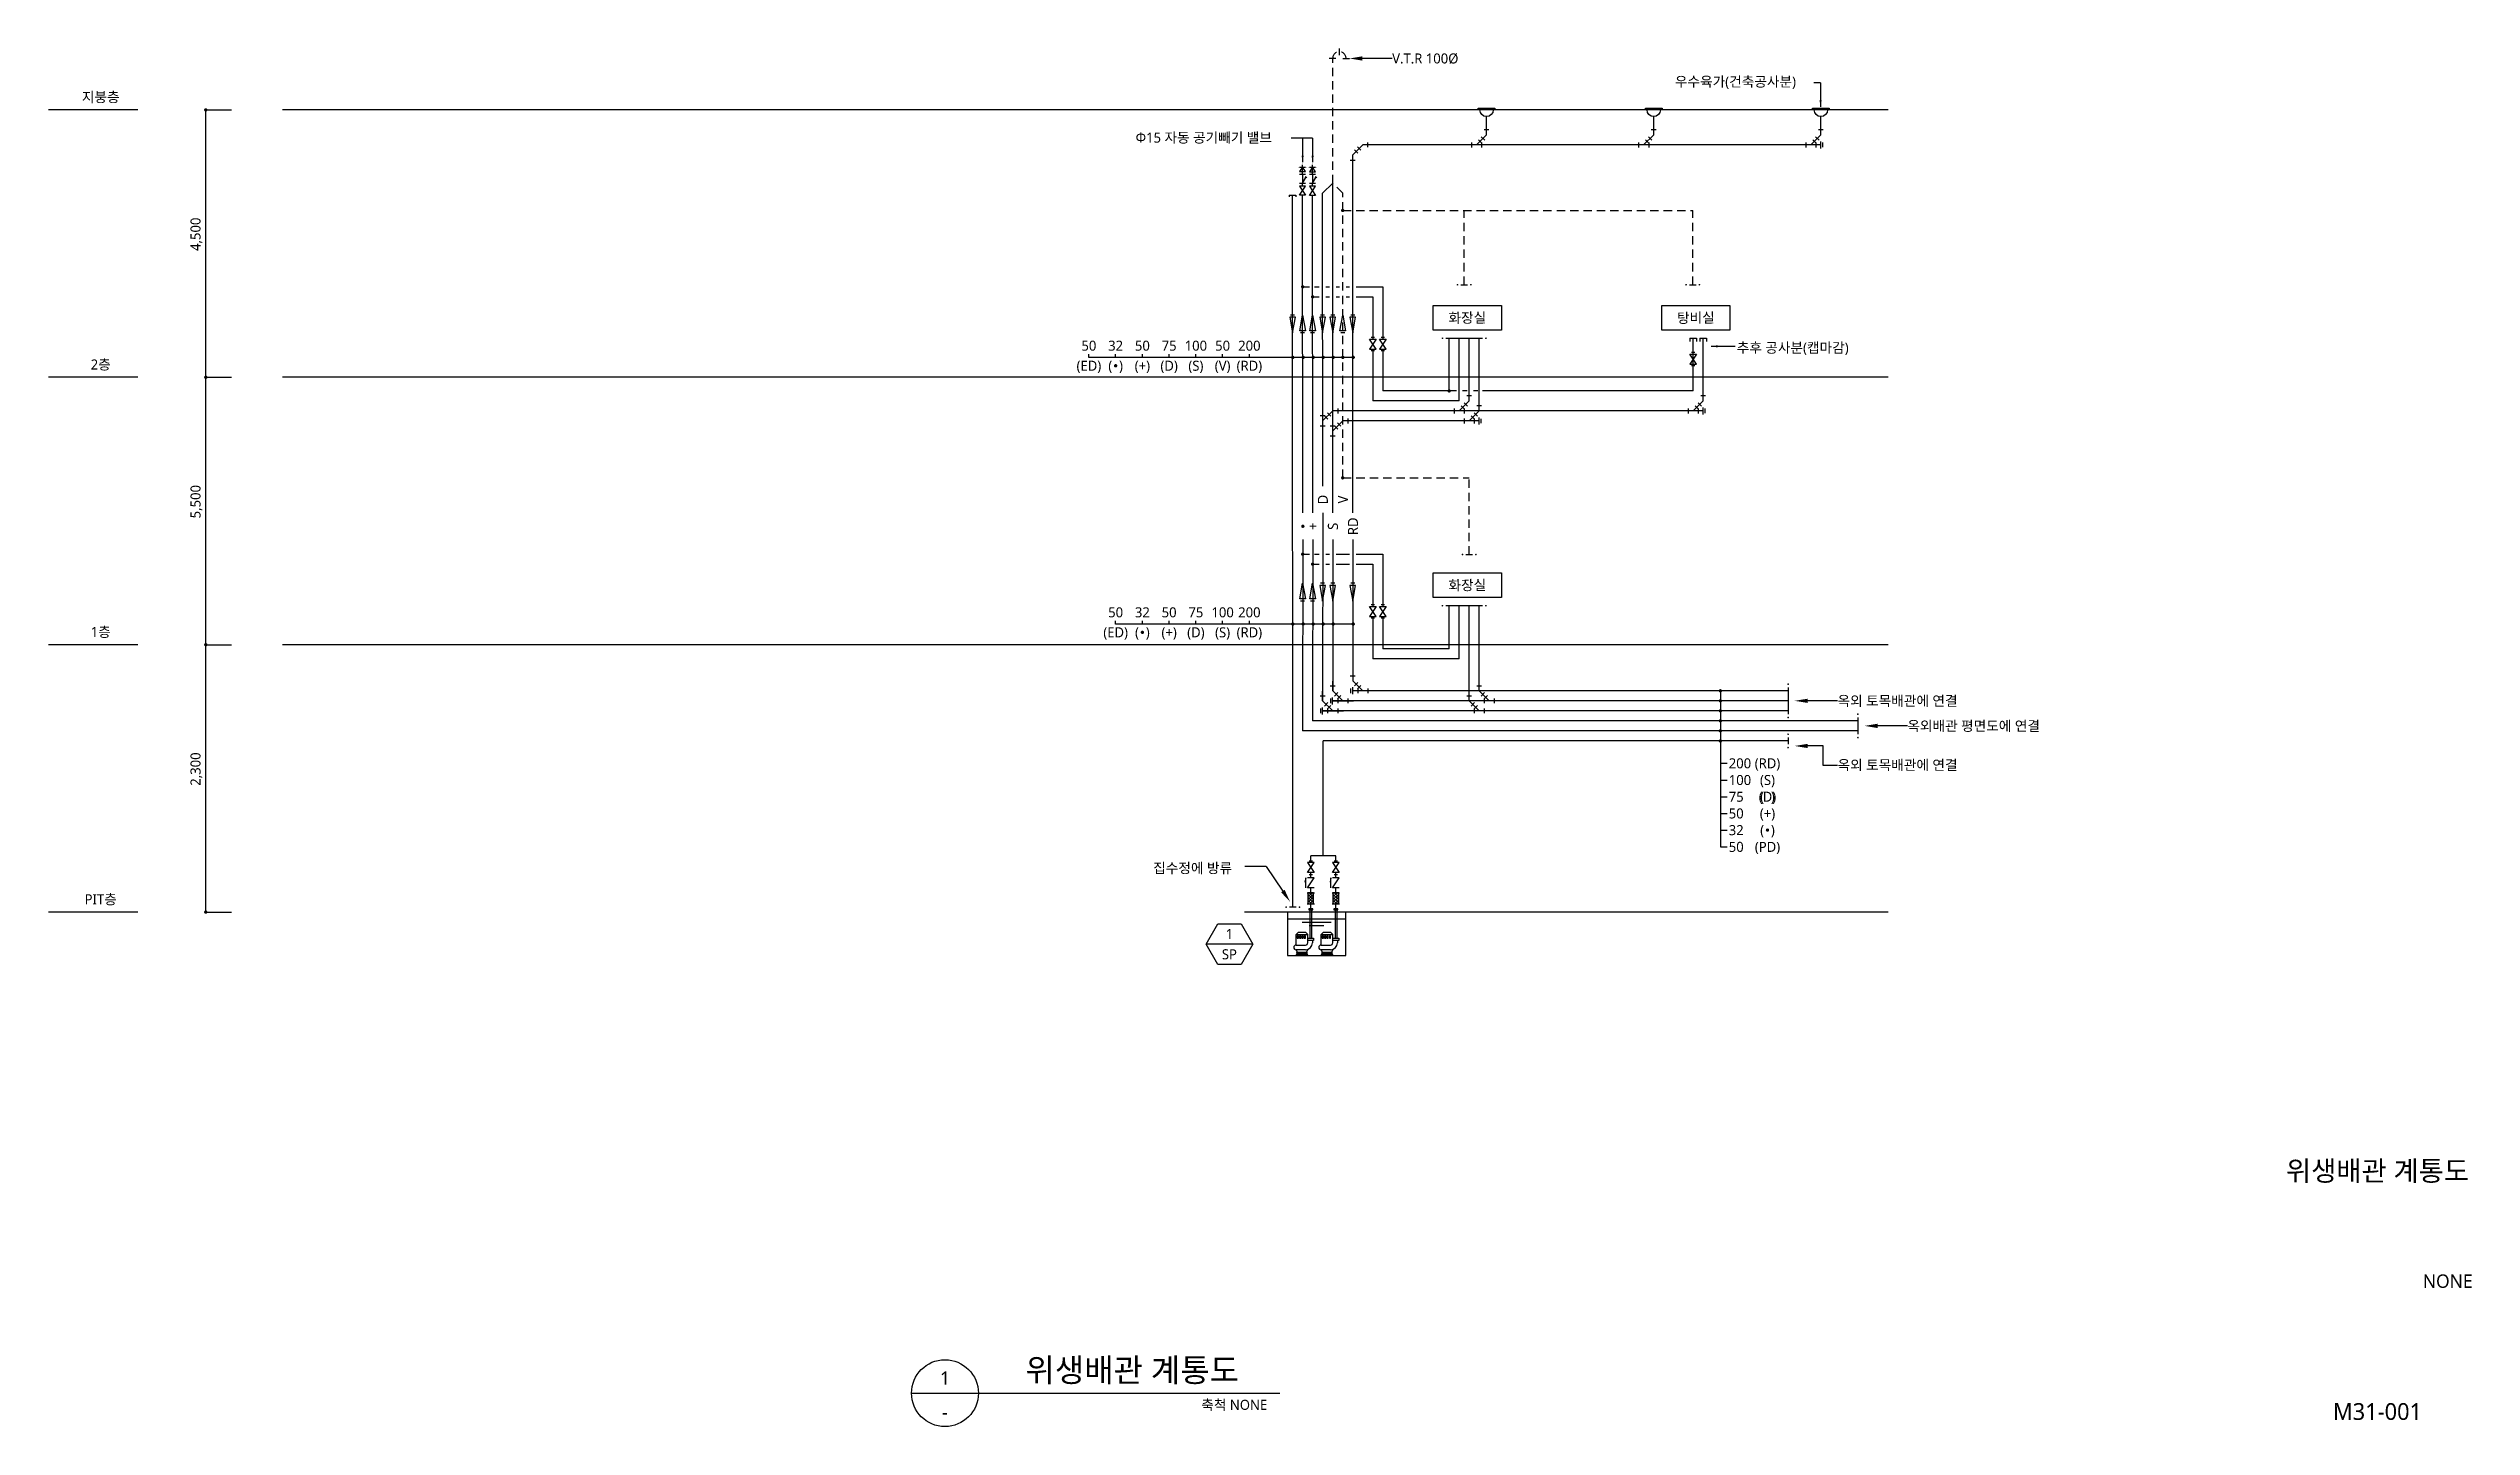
# Model space of a CAD drawing. Header units: millimetres. Extents: x 10577 to 11302, y 9897 to 10309.
import ezdxf
from ezdxf.enums import TextEntityAlignment as Align

# ---------------------------------------------------------------- set-up
doc = ezdxf.new("R2010")
doc.units = ezdxf.units.MM
doc.linetypes.add('H8', pattern=[4, 2.5, -1.5])
for name, color, linetype in [('AA-MKXS', 3, 'Continuous'), ('DI', 1, 'Continuous'), ('EQ', 11, 'Continuous'), ('LG-장비번호', 7, 'Continuous'), ('PIPE', 3, 'Continuous'), ('SD', 4, 'Continuous'), ('TE', 2, 'Continuous'), ('TEXT', 2, 'Continuous'), ('V', 7, 'H8')]:
    doc.layers.add(name, color=color, linetype=linetype)
doc.styles.add('LG전자', font='')
doc.styles.add('sunjin', font='')
doc.styles.add('맑은고딕', font='malgun.ttf')
doc.styles.add('스타일1', font='malgun.ttf')
doc.styles.get('LG전자').set_extended_font_data('Malgun Gothic')
doc.styles.get('sunjin').set_extended_font_data('Malgun Gothic')

# ---------------------------------------------------------------- blocks, each defined once
blk = doc.blocks.new('A$C3B744738')
at = {"layer": 'SD', "color": 2}
blk.add_line((5.32, 0.22), (5.32, 1.42), dxfattribs=at)
blk.add_lwpolyline([(4.7, 1.65), (0, 0.82), (4.7, 0)], close=True, dxfattribs=at)
blk = doc.blocks.new('A$C157C1C89')
at = {"layer": 'SD', "color": 2}
for p, q in [((0, 1.27), (1.01, 2.28)), ((0.07, 1.43), (0.07, 0)), ((3.07, 1.43), (3.07, 0))]:
    blk.add_line(p, q, dxfattribs=at)
blk = doc.blocks.new('A$C08061792')
at = {"layer": 'SD', "color": 2}
for p, q in [((0, 3.07), (1.43, 3.07)), ((2.28, 1.01), (1.27, 0))]:
    blk.add_line(p, q, dxfattribs=at)
blk = doc.blocks.new('A$C3715618A')
at = {"layer": 'SD', "color": 2}
for p, q in [((0, 0.36), (0, 1.73)), ((0.55, 0), (0.55, 2.09))]:
    blk.add_line(p, q, dxfattribs=at)
blk = doc.blocks.new('A$C4AF750F6')
at = {"layer": 'PIPE', "color": 2}
for p, q in [((1.5, 4), (0.5, 4)), ((1.5, 0), (0.5, 0))]:
    blk.add_line(p, q, dxfattribs=at)
blk.add_lwpolyline([(0, 0.5), (2, 0.5), (0, 3.5), (2, 3.5)], close=True, dxfattribs=at)
blk = doc.blocks.new('A$C218031D8')
at = {"layer": 'SD', "color": 2}
blk.add_lwpolyline([(0, 2), (5, 2), (5, 2.5), (0, 2.5)], close=True, dxfattribs=at)
blk.add_arc((2.5, 2), 2, 180, 0, dxfattribs=at)
blk = doc.blocks.new('설명 화살표')
at = {"layer": 'DI', "color": 1}
blk.add_solid([(-32, -194), (32, -194), (0, 0)], dxfattribs=at)
blk = doc.blocks.new('A$C2A301FD2')
at = {"layer": 'PIPE', "color": 2}
for p, q in [((0.37, 8.43), (2.17, 8.43)), ((1.27, 6.33), (1.27, 9.12)), ((0.37, 6.33), (2.17, 6.33)), ((0.37, 3.63), (2.17, 3.63)), ((1.27, 6.33), (1.27, 3.63)), ((1.27, 3.63), (2.27, 5.37)), ((1.27, 2.7), (1.27, 3.63)), ((2.49, 5.24), (2.06, 5.49))]:
    blk.add_line(p, q, dxfattribs=at)
at = {"layer": 'PIPE', "color": 2, "const_width": 0.075}
for points in [[(0.04, 8.43, 1), (0.11, 8.43, 1)], [(1.31, 9.42, -1), (1.24, 9.42, -1)], [(2.51, 8.43, -1), (2.44, 8.43, -1)]]:
    blk.add_lwpolyline(points, format="xyb", close=True, dxfattribs=at)
at = {"layer": 'PIPE', "color": 2}
blk.add_lwpolyline([(1.27, 8.43), (1.27, 8.43), (0.37, 7.08), (2.17, 7.08), (1.27, 8.43)], dxfattribs=at)
blk.add_lwpolyline([(2.17, 0), (0.37, 0), (2.17, 2.7), (0.37, 2.7)], close=True, dxfattribs=at)
blk = doc.blocks.new('A$C5EEC7E17')
at = {"layer": 'EQ'}
for p, q in [((4.85, 13.65), (4.85, 5.25)), ((5.35, 13.65), (5.35, 5.25)), ((0.7, 6.3), (1.4, 7)), ((0.7, 3.15), (0.7, 6.3)), ((0.7, 6.3), (4.2, 6.3)), ((0.7, 3.15), (3.5, 3.15)), ((3.5, 1.75), (0.7, 1.75)), ((0.7, 1.75), (1.05, 1.05)), ((1.05, 1.05), (3.85, 1.05)), ((1.4, 7), (3.5, 7)), ((3.5, 7), (4.2, 6.3)), ((3.85, 1.05), (4.2, 1.75)), ((4.2, 3.85), (4.2, 6.3)), ((4.2, 1.75), (4.2, 1.87)), ((5.6, 4.55), (5.6, 3.85))]:
    blk.add_line(p, q, dxfattribs=at)
at = {"layer": 'EQ', "color": 1}
for p, q in [((1.05, 0.7), (1.05, 0)), ((1.4, 0.7), (1.4, 0)), ((1.75, 0.7), (1.75, 0)), ((2.1, 0.7), (2.1, 0)), ((2.45, 0.7), (2.45, 0)), ((2.8, 0.7), (2.8, 0)), ((3.15, 0.7), (3.15, 0)), ((3.5, 0.7), (3.5, 0)), ((3.85, 0.7), (3.85, 0))]:
    blk.add_line(p, q, dxfattribs=at)
at = {"layer": 'EQ', "linetype": 'Continuous'}
blk.add_lwpolyline([(4.5, 13.65), (5.7, 13.65), (5.7, 14), (4.5, 14)], close=True, dxfattribs=at)
at = {"layer": 'EQ'}
blk.add_lwpolyline([(0.7, 0), (1.05, 0.7), (3.85, 0.7), (4.2, 0)], close=True, dxfattribs=at)
at = {"layer": 'EQ', "color": 1}
for points in [[(1.05, 5.25), (1.4, 5.25), (1.4, 5.95), (1.05, 5.95)], [(1.75, 5.25), (2.1, 5.25), (2.1, 5.95), (1.75, 5.95)], [(2.45, 5.25), (2.8, 5.25), (2.8, 5.95), (2.45, 5.95)], [(3.15, 5.25), (3.5, 5.25), (3.5, 5.95), (3.15, 5.95)]]:
    blk.add_lwpolyline(points, close=True, dxfattribs=at)
at = {"layer": 'EQ'}
blk.add_lwpolyline([(4.2, 5.25), (5.95, 5.25), (5.95, 4.55), (4.2, 4.55)], dxfattribs=at)
for centre, radius, start, end in [((0.7, 2.45), 0.7, 90, 270), ((1.05, 0.88), 0.175, 90, 270), ((3.5, 3.85), 0.7, 270, 0), ((3.5, 3.85), 2.1, 270, 0), ((3.85, 0.88), 0.175, 270, 90)]:
    blk.add_arc(centre, radius, start, end, dxfattribs=at)
blk = doc.blocks.new('A$C58BC384F')
at = {"layer": 'EQ'}
for p, q in [((0, 3.3), (2.2, 3.3)), ((0.24, 3.3), (0.24, 0)), ((1.96, 3.3), (0.24, 3.3)), ((1.96, 0), (1.96, 3.3)), ((0, 0), (2.2, 0)), ((0.24, 0), (1.96, 0))]:
    blk.add_line(p, q, dxfattribs=at)
at = {"layer": 'EQ', "color": 1}
for p, q in [((1.48, 3.3), (0.24, 2.06)), ((0.62, 3.3), (0.24, 2.93)), ((1.96, 2.91), (0.24, 1.2)), ((1.96, 1.13), (0.24, 2.84)), ((1.96, 2.04), (0.24, 0.33)), ((1.96, 0.26), (0.24, 1.97)), ((1.35, 0), (0.24, 1.11)), ((0.49, 0), (0.24, 0.24)), ((1.96, 1.99), (0.65, 3.3)), ((1.96, 1.18), (0.78, 0)), ((1.96, 2.85), (1.51, 3.3)), ((1.96, 0.32), (1.64, 0))]:
    blk.add_line(p, q, dxfattribs=at)
blk = doc.blocks.new('A$C0B2C0618')
at = {"layer": 'EQ'}
for p, q in [((0.5, 4), (1.5, 4)), ((0.5, 0), (1.5, 0))]:
    blk.add_line(p, q, dxfattribs=at)
blk.add_lwpolyline([(2, 3.5), (0, 3.5), (2, 0.5), (0, 0.5)], close=True, dxfattribs=at)
blk = doc.blocks.new('A$C16CA26F1')
at = {"layer": 'EQ', "color": 1}
blk.add_lwpolyline([(0.29, 0), (0.29, 3), (0, 1.68)], dxfattribs=at)
at = {"layer": 'EQ'}
blk.add_lwpolyline([(2.75, 0), (0.75, 0), (2.75, 3), (0.75, 3)], dxfattribs=at)
blk = doc.blocks.new('A$C3A3417BA')
at = {"layer": 'EQ', "color": 3}
for p, q in [((7, 27.8), (7, 29.8)), ((14.5, 29.8), (7, 29.8)), ((14.5, 27.8), (14.5, 29.8)), ((7, 23.3), (7, 24.8)), ((14.5, 23.3), (14.5, 24.8)), ((7, 18.8), (7, 20.3)), ((7, 14), (7, 15.5)), ((14.5, 18.8), (14.5, 20.3)), ((14.5, 14), (14.5, 15.5))]:
    blk.add_line(p, q, dxfattribs=at)
at = {"layer": 'EQ', "color": 1}
for p, q in [((0, 11), (17.5, 11)), ((4.38, 10), (13.12, 10)), ((6.56, 9), (10.94, 9))]:
    blk.add_line(p, q, dxfattribs=at)
blk.add_lwpolyline([(17.5, 0), (17.5, 13), (0, 13), (0, 0)], close=True, dxfattribs=at)
at = {"layer": 'EQ'}
for name, p in [('A$C16CA26F1', (5.25, 20.3)), ('A$C0B2C0618', (6, 24.3)), ('A$C16CA26F1', (12.75, 20.3)), ('A$C0B2C0618', (13.5, 24.3)), ('A$C58BC384F', (5.9, 15.5)), ('A$C58BC384F', (13.4, 15.5)), ('A$C5EEC7E17', (1.9, 0)), ('A$C5EEC7E17', (9.4, 0))]:
    blk.add_blockref(name, p, dxfattribs=at)

msp = doc.modelspace()

# ---------------------------------------------------------------- linework, layer by layer
at = {"layer": 'AA-MKXS', "color": 7}
msp.add_line((10834.97, 9906.73), (10945.17, 9906.73), dxfattribs=at)
msp.add_circle((10844.97, 9906.73), 10, dxfattribs=at)
at = {"layer": 'DI'}
for p, q in [((10888.03, 10216.6), (10888.03, 10217.6)), ((10967.1, 10216.6), (10888.03, 10216.6)), ((10896.03, 10216.6), (10896.03, 10217.6)), ((10904.03, 10216.6), (10904.03, 10217.6)), ((10912.03, 10216.6), (10912.03, 10217.6)), ((10920.03, 10216.6), (10920.03, 10217.6)), ((10928.03, 10216.6), (10928.03, 10217.6)), ((10936.03, 10216.6), (10936.03, 10217.6)), ((10896.03, 10136.83), (10896.03, 10137.83)), ((10967.1, 10136.83), (10896.03, 10136.83)), ((10904.03, 10136.83), (10904.03, 10137.83)), ((10912.03, 10136.83), (10912.03, 10137.83)), ((10920.03, 10136.83), (10920.03, 10137.83)), ((10928.03, 10136.83), (10928.03, 10137.83)), ((10936.03, 10136.83), (10936.03, 10137.83)), ((11076.92, 10116.85), (11076.92, 10070.16)), ((11076.92, 10095.16), (11078.92, 10095.16)), ((11076.92, 10090.16), (11078.92, 10090.16)), ((11076.92, 10085.16), (11078.92, 10085.16)), ((11076.92, 10080.16), (11078.92, 10080.16)), ((11076.92, 10075.16), (11078.92, 10075.16)), ((11076.92, 10070.16), (11078.92, 10070.16)), ((10941.08, 10064.33), (10934.65, 10064.33))]:
    msp.add_line(p, q, dxfattribs=at)
for points in [[(10978.74, 10306.03), (10969.84, 10306.03)], [(11111.95, 10113.85), (11103.06, 10113.85)], [(11132.84, 10106.35), (11123.94, 10106.35)], [(11111.95, 10094.53), (11107.67, 10094.53), (11107.67, 10100.35), (11103.06, 10100.35)], [(10941.08, 10064.33), (10946.04, 10056.95)]]:
    msp.add_lwpolyline(points, dxfattribs=at)
at = {"layer": 'DI', "const_width": 0.5}
for points in [[(10623.87, 10290.39, 1), (10623.87, 10290.89, 1)], [(10963.95, 10260.31, 1), (10963.95, 10260.81, 1)], [(10951.98, 10237.47, 1), (10951.98, 10237.97, 1)], [(10954.95, 10234.47, 1), (10954.95, 10234.97, 1)], [(10949, 10216.35, 1), (10949, 10216.85, 1)], [(10952.11, 10216.35, 1), (10952.11, 10216.85, 1)], [(10955.1, 10216.35, 1), (10955.1, 10216.85, 1)], [(10958.1, 10216.35, 1), (10958.1, 10216.85, 1)], [(10961.1, 10216.35, 1), (10961.1, 10216.85, 1)], [(10963.99, 10216.35, 1), (10963.99, 10216.85, 1)], [(10967.1, 10216.35, 1), (10967.1, 10216.85, 1)], [(10623.87, 10210.39, 1), (10623.87, 10210.89, 1)], [(10995.79, 10206.33, 1), (10995.79, 10206.83, 1)], [(10963.95, 10180.31, 1), (10963.95, 10180.81, 1)], [(10951.98, 10157.47, 1), (10951.98, 10157.97, 1)], [(10954.95, 10154.47, 1), (10954.95, 10154.97, 1)], [(10949.02, 10136.58, 1), (10949.02, 10137.08, 1)], [(10952.11, 10136.59, 1), (10952.11, 10137.09, 1)], [(10955.1, 10136.58, 1), (10955.1, 10137.08, 1)], [(10958.1, 10136.58, 1), (10958.1, 10137.08, 1)], [(10961.1, 10136.58, 1), (10961.1, 10137.08, 1)], [(10967.1, 10136.58, 1), (10967.1, 10137.08, 1)], [(10623.87, 10130.39, 1), (10623.87, 10130.89, 1)], [(11076.67, 10116.85, 1), (11077.17, 10116.85, 1)], [(11076.67, 10113.85, 1), (11077.17, 10113.85, 1)], [(11076.67, 10110.85, 1), (11077.17, 10110.85, 1)], [(11076.67, 10107.85, 1), (11077.17, 10107.85, 1)], [(11076.67, 10104.85, 1), (11077.17, 10104.85, 1)], [(11076.67, 10101.85, 1), (11077.17, 10101.85, 1)], [(10623.87, 10050.39, 1), (10623.87, 10050.89, 1)]]:
    msp.add_lwpolyline(points, format="xyb", close=True, dxfattribs=at)
at = {"layer": 'LG-장비번호', "color": 8, "ltscale": 2}
for p, q in [((10603.56, 10290.64), (10576.82, 10290.64)), ((11127.07, 10290.64), (10646.87, 10290.64)), ((10603.56, 10210.64), (10576.82, 10210.64)), ((11127.07, 10210.64), (10646.87, 10210.64)), ((10603.56, 10130.64), (10576.82, 10130.64)), ((11127.07, 10130.64), (10646.87, 10130.64)), ((10603.56, 10050.64), (10576.82, 10050.64)), ((11127.07, 10050.64), (10934.57, 10050.64))]:
    msp.add_line(p, q, dxfattribs=at)
at = {"layer": 'LG-장비번호', "color": 1, "ltscale": 2}
for points in [[(10991.04, 10232.11), (11011.42, 10232.11), (11011.42, 10224.79), (10991.04, 10224.79)], [(11059.4, 10232.11), (11079.78, 10232.11), (11079.78, 10224.79), (11059.4, 10224.79)], [(10991.04, 10152.11), (11011.42, 10152.11), (11011.42, 10144.79), (10991.04, 10144.79)]]:
    msp.add_lwpolyline(points, close=True, dxfattribs=at)
at = {"layer": 'PIPE', "color": 1}
for p, q in [((10623.87, 10210.64), (10623.87, 10290.64)), ((10623.87, 10290.64), (10631.61, 10290.64)), ((10999.29, 10238.34), (11001.29, 10238.34)), ((11067.65, 10238.34), (11069.65, 10238.34)), ((10994.79, 10222.32), (11005.79, 10222.32)), ((10623.87, 10130.64), (10623.87, 10210.64)), ((10623.87, 10210.64), (10631.61, 10210.64)), ((11000.79, 10157.6), (11002.79, 10157.6)), ((10994.79, 10142.32), (11005.79, 10142.32)), ((10623.87, 10130.64), (10631.61, 10130.64)), ((10623.87, 10050.64), (10623.87, 10130.64)), ((11097.17, 10117.85), (11097.17, 10109.85)), ((11118.05, 10108.85), (11118.05, 10103.85)), ((11097.17, 10102.85), (11097.17, 10100.85)), ((10623.87, 10050.64), (10631.61, 10050.64)), ((10950.03, 10052.14), (10948.03, 10052.14))]:
    msp.add_line(p, q, dxfattribs=at)
at = {"layer": 'PIPE'}
for p, q in [((10952.03, 10170.08), (10951.96, 10265.09)), ((10955.02, 10170.07), (10954.95, 10265.08)), ((10951.98, 10237.72), (10953.98, 10237.72)), ((10954.95, 10234.72), (10956.95, 10234.72)), ((10955.47, 10237.72), (10956.95, 10237.72)), ((10958.95, 10237.72), (10959.95, 10237.72)), ((10958.95, 10234.72), (10959.95, 10234.72)), ((10961.95, 10237.72), (10962.95, 10237.72)), ((10961.95, 10234.72), (10962.95, 10234.72)), ((10964.95, 10237.72), (10965.95, 10237.72)), ((10964.95, 10234.72), (10965.95, 10234.72)), ((10967.95, 10237.72), (10975.95, 10237.72)), ((10967.95, 10234.72), (10972.95, 10234.72)), ((10972.95, 10234.72), (10972.95, 10222.05)), ((10975.95, 10237.72), (10975.95, 10222.05)), ((10995.79, 10206.58), (10995.79, 10222.32)), ((10998.79, 10203.58), (10998.79, 10222.32)), ((11067.79, 10222.32), (11069.79, 10222.32)), ((11067.79, 10222.32), (11067.79, 10221.32)), ((11068.79, 10206.58), (11068.79, 10222.32)), ((11069.79, 10222.32), (11069.79, 10221.32)), ((10972.95, 10219.05), (10972.95, 10203.58)), ((10975.95, 10219.05), (10975.95, 10206.58)), ((10998.01, 10206.58), (10975.95, 10206.58)), ((11001.21, 10206.58), (10999.76, 10206.58)), ((11004.36, 10206.58), (11003.07, 10206.58)), ((11068.79, 10206.58), (11005.75, 10206.58)), ((10998.79, 10203.58), (10972.95, 10203.58)), ((10952.03, 10162.08), (10951.95, 10104.85)), ((10955.02, 10162.07), (10954.95, 10107.85)), ((10951.98, 10157.72), (10953.98, 10157.72)), ((10954.95, 10154.72), (10956.95, 10154.72)), ((10955.47, 10157.72), (10956.95, 10157.72)), ((10958.95, 10157.72), (10959.95, 10157.72)), ((10958.95, 10154.72), (10959.95, 10154.72)), ((10961.95, 10157.72), (10965.95, 10157.72)), ((10961.95, 10154.72), (10965.95, 10154.72)), ((10967.95, 10157.72), (10975.95, 10157.72)), ((10967.95, 10154.72), (10972.95, 10154.72)), ((10972.95, 10154.72), (10972.95, 10142.05)), ((10975.95, 10157.72), (10975.95, 10142.05)), ((10995.79, 10129.37), (10995.79, 10142.32)), ((10998.79, 10126.37), (10998.79, 10142.32)), ((10972.95, 10139.05), (10972.95, 10126.37)), ((10975.95, 10139.05), (10975.95, 10129.37)), ((10998.79, 10126.37), (10972.95, 10126.37)), ((10995.79, 10129.37), (10975.95, 10129.37)), ((11118.05, 10104.85), (10951.95, 10104.85)), ((11118.05, 10107.85), (10954.95, 10107.85))]:
    msp.add_line(p, q, dxfattribs=at)
at = {"layer": 'PIPE', "color": 1, "const_width": 0.25}
for points in [[(10998.29, 10238.22, 1), (10998.29, 10238.47, 1)], [(11002.29, 10238.22, -1), (11002.29, 10238.47, -1)], [(11066.65, 10238.22, 1), (11066.65, 10238.47, 1)], [(11070.65, 10238.22, -1), (11070.65, 10238.47, -1)], [(10993.79, 10222.44, -1), (10993.79, 10222.19, -1)], [(11006.79, 10222.44, 1), (11006.79, 10222.19, 1)], [(10999.79, 10157.48, 1), (10999.79, 10157.73, 1)], [(11003.79, 10157.48, -1), (11003.79, 10157.73, -1)], [(10993.79, 10142.44, -1), (10993.79, 10142.19, -1)], [(11006.79, 10142.44, 1), (11006.79, 10142.19, 1)], [(11097.3, 10118.85, -1), (11097.05, 10118.85, -1)], [(11097.3, 10108.85, 1), (11097.05, 10108.85, 1)], [(11097.3, 10103.85, -1), (11097.05, 10103.85, -1)], [(11118.18, 10109.85, -1), (11117.93, 10109.85, -1)], [(11097.3, 10099.85, 1), (11097.05, 10099.85, 1)], [(11118.18, 10102.85, 1), (11117.93, 10102.85, 1)], [(10947.03, 10052.02, 1), (10947.03, 10052.27, 1)], [(10951.03, 10052.02, -1), (10951.03, 10052.27, -1)]]:
    msp.add_lwpolyline(points, format="xyb", close=True, dxfattribs=at)
at = {"layer": 'SD'}
for p, q in [((11006.97, 10283.16), (11006.97, 10288.64)), ((11006.97, 10283.16), (11006.97, 10286.01)), ((11056.97, 10283.16), (11056.97, 10288.64)), ((11056.97, 10283.16), (11056.97, 10286.01)), ((11106.97, 10283.16), (11106.97, 10288.64)), ((11106.97, 10283.16), (11106.97, 10286.01)), ((10969.95, 10280.16), (10966.95, 10277.16)), ((11106.97, 10280.16), (10969.95, 10280.16)), ((11003.97, 10280.16), (11006.97, 10283.16)), ((11053.97, 10280.16), (11056.97, 10283.16)), ((11106.97, 10280.16), (11100.72, 10280.16)), ((11103.97, 10280.16), (11106.97, 10283.16)), ((10967.02, 10170.07), (10966.95, 10277.16)), ((10947.96, 10265.09), (10949.96, 10265.09)), ((10947.96, 10265.09), (10947.96, 10264.59)), ((10949.03, 10052.14), (10948.96, 10265.09)), ((10949.96, 10265.09), (10949.96, 10264.59)), ((10957.95, 10265.74), (10960.95, 10268.74)), ((10958.02, 10178.07), (10957.95, 10265.74)), ((10961.02, 10170.07), (10960.95, 10268.74)), ((11001.79, 10203.58), (11001.79, 10222.32)), ((11004.79, 10200.58), (11004.79, 10222.32)), ((11070.79, 10222.32), (11072.79, 10222.32)), ((11070.79, 10222.32), (11070.79, 10221.32)), ((11071.79, 10203.58), (11071.79, 10222.32)), ((11072.79, 10222.32), (11072.79, 10221.32)), ((11001.79, 10203.58), (11001.79, 10206.43)), ((11071.79, 10203.58), (11071.79, 10206.43)), ((10957.95, 10197.58), (10960.95, 10200.58)), ((11071.79, 10200.58), (10960.95, 10200.58)), ((11001.79, 10200.58), (10995.54, 10200.58)), ((10998.79, 10200.58), (11001.79, 10203.58)), ((11001.79, 10197.58), (11004.79, 10200.58)), ((11004.79, 10200.58), (11004.79, 10203.43)), ((11068.79, 10200.58), (11071.79, 10203.58)), ((10960.95, 10194.58), (10963.95, 10197.58)), ((11004.79, 10197.58), (10963.95, 10197.58)), ((10958.02, 10170.07), (10957.95, 10113.85)), ((10961.02, 10162.07), (10960.95, 10116.85)), ((10967.02, 10162.07), (10966.95, 10119.85)), ((11001.79, 10113.85), (11001.79, 10142.32)), ((11004.79, 10116.85), (11004.79, 10142.32)), ((10960.95, 10116.85), (10960.95, 10119.7)), ((10969.95, 10116.85), (10966.95, 10119.85)), ((10957.95, 10113.85), (10957.95, 10116.7)), ((10960.95, 10110.85), (10957.95, 10113.85)), ((11097.17, 10110.85), (10957.95, 10110.85)), ((10957.95, 10110.85), (10964.2, 10110.85)), ((10963.95, 10113.85), (10960.95, 10116.85)), ((11097.17, 10113.85), (10960.95, 10113.85)), ((10960.95, 10113.85), (10967.2, 10113.85)), ((11097.17, 10116.85), (10966.95, 10116.85)), ((11004.79, 10110.85), (11001.79, 10113.85)), ((11007.79, 10113.85), (11004.79, 10116.85)), ((10958.15, 10067.44), (10958.15, 10101.85)), ((11097.17, 10101.85), (10958.15, 10101.85))]:
    msp.add_line(p, q, dxfattribs=at)
at = {"layer": 'TE', "color": 1}
for p, q in [((11106.89, 10298.7), (11104.89, 10298.7)), ((11106.89, 10298.7), (11106.89, 10291.54)), ((10954.95, 10282.16), (10948.55, 10282.16)), ((10951.96, 10282.17), (10951.96, 10275)), ((10954.95, 10282.16), (10954.95, 10275)), ((11081.31, 10219.9), (11074.14, 10219.9))]:
    msp.add_line(p, q, dxfattribs=at)
at = {"layer": 'TE'}
msp.add_line((10937.06, 10041.06), (10923.06, 10041.06), dxfattribs=at)
at = {"layer": 'TE', "const_width": 0.5}
for points in [[(10896.28, 10214.1, -1), (10895.78, 10214.1, -1)], [(10952.03, 10165.83, 1), (10952.03, 10166.33, 1)], [(10904.28, 10134.34, -1), (10903.78, 10134.34, -1)], [(11090.76, 10075.16, 1), (11091.26, 10075.16, 1)]]:
    msp.add_lwpolyline(points, format="xyb", close=True, dxfattribs=at)
at = {"layer": 'TE'}
msp.add_lwpolyline([(10933.56, 10034.99), (10926.56, 10034.99), (10923.06, 10041.06), (10926.56, 10047.12), (10933.56, 10047.12), (10937.06, 10041.06)], close=True, dxfattribs=at)
at = {"layer": 'TE', "color": 1}
for points in [[(11107.21, 10293.48), (11106.56, 10293.48), (11106.89, 10291.54)], [(10952.28, 10276.95), (10951.63, 10276.95), (10951.96, 10275)], [(10955.27, 10276.94), (10954.62, 10276.94), (10954.95, 10275)], [(11076.09, 10219.58), (11076.09, 10220.23), (11074.14, 10219.9)]]:
    msp.add_solid(points, dxfattribs=at)
at = {"layer": 'V'}
for p, q in [((10962.92, 10309.02), (10962.92, 10307.02)), ((10961.88, 10306.03), (10959.88, 10306.03)), ((10960.95, 10268.74), (10960.95, 10306.03)), ((10963.95, 10306.03), (10965.96, 10306.03)), ((10963.95, 10265.74), (10960.95, 10268.74)), ((10964.02, 10180.56), (10963.95, 10265.74)), ((10963.95, 10260.56), (11068.65, 10260.56)), ((11000.29, 10238.34), (11000.29, 10260.56)), ((11068.65, 10238.34), (11068.65, 10260.56)), ((10964.02, 10180.56), (11001.79, 10180.56)), ((11001.79, 10157.6), (11001.79, 10180.56))]:
    msp.add_line(p, q, dxfattribs=at)
msp.add_arc((10962.95, 10306.02), 2, 0.22119, 179.77881, dxfattribs=at)

# ---------------------------------------------------------------- block references
at = {"layer": 'DI', "xscale": 0.02, "yscale": 0.02, "zscale": 0.02}
for p, rotation in [((10965.96, 10306.03), 90), ((11099.17, 10113.85), 90), ((11120.05, 10106.35), 90), ((11099.17, 10100.35), 90), ((10948.21, 10053.72), 213.9174305369643)]:
    msp.add_blockref('설명 화살표', p, dxfattribs=dict(at, rotation=rotation))
at = {"layer": 'PIPE'}
for name, p in [('A$C2A301FD2', (10950.68, 10265.09)), ('A$C2A301FD2', (10953.67, 10265.08)), ('A$C4AF750F6', (10971.95, 10218.55)), ('A$C4AF750F6', (10974.95, 10218.55)), ('A$C4AF750F6', (11067.79, 10214.04)), ('A$C4AF750F6', (10971.95, 10138.55)), ('A$C4AF750F6', (10974.95, 10138.55))]:
    msp.add_blockref(name, p, dxfattribs=at)
at = {"layer": 'SD', "xscale": -1}
for name, p in [('A$C218031D8', (11009.48, 10288.64)), ('A$C218031D8', (11059.48, 10288.64)), ('A$C218031D8', (11109.48, 10288.64)), ('A$C157C1C89', (11005.54, 10279.44)), ('A$C08061792', (11007.69, 10281.59)), ('A$C157C1C89', (11055.54, 10279.44)), ('A$C08061792', (11057.69, 10281.59)), ('A$C157C1C89', (11105.54, 10279.44)), ('A$C08061792', (11107.69, 10281.59)), ('A$C3715618A', (11107.53, 10279.11)), ('A$C08061792', (11002.51, 10202.01)), ('A$C08061792', (11072.51, 10202.01)), ('A$C157C1C89', (11000.36, 10199.86)), ('A$C157C1C89', (11003.36, 10196.86)), ('A$C08061792', (11005.51, 10199.01)), ('A$C3715618A', (11005.35, 10196.53)), ('A$C157C1C89', (11070.36, 10199.86)), ('A$C3715618A', (11072.35, 10199.53))]:
    msp.add_blockref(name, p, dxfattribs=at)
for name, p, rotation in [('A$C08061792', (10966.23, 10278.72), 180), ('A$C08061792', (10970.55, 10281.77), 135), ('A$C3B744738', (10952.78, 10229.27), 89.99999999999991), ('A$C3B744738', (10955.77, 10229.27), 89.99999999999993), ('A$C3B744738', (10964.77, 10229.27), 89.99999999999991), ('A$C3B744738', (10952.78, 10149.02), 89.99999999999993), ('A$C3B744738', (10955.77, 10149.02), 89.99999999999994)]:
    msp.add_blockref(name, p, dxfattribs=dict(at, rotation=rotation))
at = {"layer": 'SD'}
for name, p, rotation in [('A$C3B744738', (10949.78, 10223.94), 90), ('A$C3B744738', (10958.77, 10223.95), 90), ('A$C3B744738', (10961.77, 10223.95), 90), ('A$C3B744738', (10967.77, 10223.95), 90), ('A$C157C1C89', (10957.23, 10199.14), 270), ('A$C08061792', (10959.38, 10201.29), 270), ('A$C08061792', (10962.38, 10198.29), 270), ('A$C157C1C89', (10960.23, 10196.14), 270), ('A$C3B744738', (10958.77, 10143.7), 90), ('A$C3B744738', (10961.77, 10143.7), 90), ('A$C3B744738', (10967.77, 10143.7), 90)]:
    msp.add_blockref(name, p, dxfattribs=dict(at, rotation=rotation))
for name, p in [('A$C08061792', (10960.23, 10115.29)), ('A$C08061792', (10966.23, 10118.29)), ('A$C157C1C89', (10968.38, 10116.14)), ('A$C08061792', (11004.08, 10115.29)), ('A$C08061792', (10957.23, 10112.29)), ('A$C3715618A', (10957.39, 10109.8)), ('A$C157C1C89', (10959.38, 10110.14)), ('A$C3715618A', (10960.39, 10112.8)), ('A$C157C1C89', (10962.38, 10113.14)), ('A$C3715618A', (10966.39, 10115.8)), ('A$C08061792', (11001.08, 10112.29)), ('A$C157C1C89', (11003.23, 10110.14)), ('A$C157C1C89', (11006.23, 10113.14)), ('A$C3A3417BA', (10947.4, 10037.64))]:
    msp.add_blockref(name, p, dxfattribs=at)

# ---------------------------------------------------------------- texts
at = {"layer": 'AA-MKXS', "linetype": 'Continuous', "style": '스타일1'}
msp.add_text('위생배관 계통도', height=7, dxfattribs=at).set_placement((10869.07, 9910.11))
msp.add_text('1', height=4, dxfattribs=at).set_placement((10845, 9909.23), align=Align.CENTER)
at = {"layer": 'AA-MKXS', "style": '스타일1'}
msp.add_text('-', height=4, dxfattribs=at).set_placement((10844.97, 9901.02), align=Align.MIDDLE)
at = {"layer": 'AA-MKXS', "linetype": 'Continuous', "style": '스타일1'}
msp.add_text('축척 NONE', height=3, dxfattribs=at).set_placement((10941.36, 9903.23), align=Align.MIDDLE_RIGHT)
at = {"layer": 'DI', "color": 2, "style": 'sunjin'}
for s, p in [('(RD)', (11091.01, 10095.16)), ('(+)', (11091.01, 10080.16))]:
    msp.add_text(s, height=3, dxfattribs=at).set_placement(p, align=Align.MIDDLE_CENTER)
at = {"layer": 'LG-장비번호', "style": 'LG전자'}
for s, p in [('지붕층', (10592.45, 10294.51)), ('2층', (10592.45, 10214.51)), ('1층', (10592.45, 10134.51)), ('PIT층', (10592.45, 10054.51))]:
    msp.add_text(s, height=3, dxfattribs=at).set_placement(p, align=Align.MIDDLE)
for s, p in [('4,500', (10621.05, 10253.43)), ('5,500', (10621.05, 10173.43)), ('2,300', (10621.05, 10093.43))]:
    msp.add_text(s, height=3, rotation=90, dxfattribs=at).set_placement(p, align=Align.MIDDLE)
at = {"layer": 'LG-장비번호', "style": 'sunjin'}
for s, p in [('화장실', (11001.23, 10228.45)), ('탕비실', (11069.59, 10228.45)), ('화장실', (11001.23, 10148.45))]:
    msp.add_text(s, height=3, rotation=0.8, dxfattribs=at).set_placement(p, align=Align.MIDDLE_CENTER)
at = {"layer": 'TE', "style": 'sunjin'}
for s, p in [('V.T.R 100%%C', (10978.74, 10306.03)), ('우수육가(건축공사분)', (11063.31, 10299.1)), ('Φ15 자동 공기빼기 밸브', (10902, 10282.36)), ('추후 공사분(캡마감)', (11081.81, 10219.49)), ('옥외 토목배관에 연결', (11111.95, 10113.85)), ('옥외배관 평면도에 연결', (11132.84, 10106.35)), ('200', (11079.42, 10095.16)), ('옥외 토목배관에 연결', (11111.95, 10094.65)), ('100', (11079.42, 10090.16)), ('75', (11079.42, 10085.16)), ('32', (11079.42, 10075.16)), ('50', (11079.42, 10080.16)), ('50', (11079.42, 10070.16)), ('집수정에 방류', (10907.26, 10063.81))]:
    msp.add_text(s, height=3, dxfattribs=at).set_placement(p, align=Align.MIDDLE_LEFT)
at = {"layer": 'TE'}
for s, style, p in [('50', 'sunjin', (10888.03, 10220.1)), ('32', 'sunjin', (10896.03, 10220.1)), ('50', 'sunjin', (10904.03, 10220.1)), ('75', 'sunjin', (10912.03, 10220.1)), ('100', 'sunjin', (10920.03, 10220.1)), ('50', 'sunjin', (10928.03, 10220.1)), ('200', 'sunjin', (10936.03, 10220.1)), ('(ED)', 'sunjin', (10888.03, 10214.1)), ('(  )', 'sunjin', (10896.03, 10214.1)), ('(+)', 'sunjin', (10904.03, 10214.1)), ('(D)', 'sunjin', (10912.03, 10214.1)), ('(S)', 'sunjin', (10920.03, 10214.1)), ('(V)', 'sunjin', (10928.03, 10214.1)), ('(RD)', 'sunjin', (10936.03, 10214.1)), ('50', 'sunjin', (10896.03, 10140.33)), ('32', 'sunjin', (10904.03, 10140.33)), ('50', 'sunjin', (10912.03, 10140.33)), ('75', 'sunjin', (10920.03, 10140.33)), ('100', 'sunjin', (10928.03, 10140.33)), ('200', 'sunjin', (10936.03, 10140.33)), ('(ED)', 'sunjin', (10896.03, 10134.34)), ('(  )', 'sunjin', (10904.03, 10134.34)), ('(+)', 'sunjin', (10912.03, 10134.34)), ('(D)', 'sunjin', (10920.03, 10134.34)), ('(S)', 'sunjin', (10928.03, 10134.34)), ('(RD)', 'sunjin', (10936.03, 10134.34)), ('(S)', 'sunjin', (11091.01, 10090.16)), ('(D)', 'sunjin', (11091.01, 10085.16)), ('(  )', 'sunjin', (11091.01, 10085.16)), ('(  )', 'sunjin', (11091.01, 10075.16)), ('(PD)', 'sunjin', (11091.01, 10070.16)), ('1', '맑은고딕', (10930.06, 10044.09)), ('SP', '맑은고딕', (10930.05, 10038.03))]:
    msp.add_text(s, height=3, dxfattribs=dict(at, style=style)).set_placement(p, align=Align.MIDDLE_CENTER)
at = {"layer": 'TE', "style": 'sunjin'}
for s, p in [('D', (10958.02, 10174.07)), ('V', (10964.02, 10174.07)), ('+', (10955.02, 10166.07)), ('S', (10961.02, 10166.07)), ('RD', (10967.02, 10166.07))]:
    msp.add_text(s, height=3, rotation=90, dxfattribs=at).set_placement(p, align=Align.MIDDLE_CENTER)
at = {"layer": 'TEXT', "color": 3, "style": '스타일1'}
for s, height, p in [('위생배관 계통도', 6, (11273.47, 9973.23)), ('NONE', 4, (11294.47, 9940.23)), ('M31-001', 5, (11273.47, 9901.23))]:
    msp.add_text(s, height=height, dxfattribs=at).set_placement(p, align=Align.MIDDLE_CENTER)

doc.saveas('drawing.dxf')
